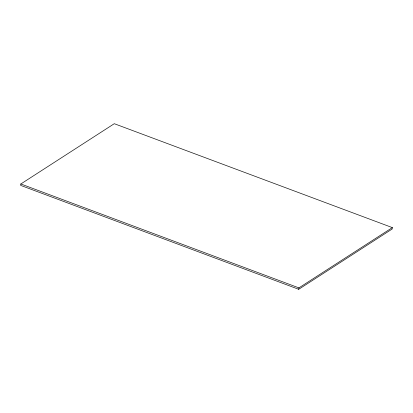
<?xml version="1.0" encoding="UTF-8"?>
<svg xmlns="http://www.w3.org/2000/svg" width="413" height="413" viewBox="0 0 413 413"><rect width="100%" height="100%" fill="white"/><g stroke="black" fill="none" stroke-linecap="round" stroke-linejoin="round"><path stroke-width="0.62" d="M20.841 183.971L20.65 185.391L298.718 289.301L392.159 229.029L392.35 227.609L114.282 123.699L20.841 183.971L298.904 287.882L392.35 227.609M298.718 289.301L298.904 287.882"/></g></svg>
